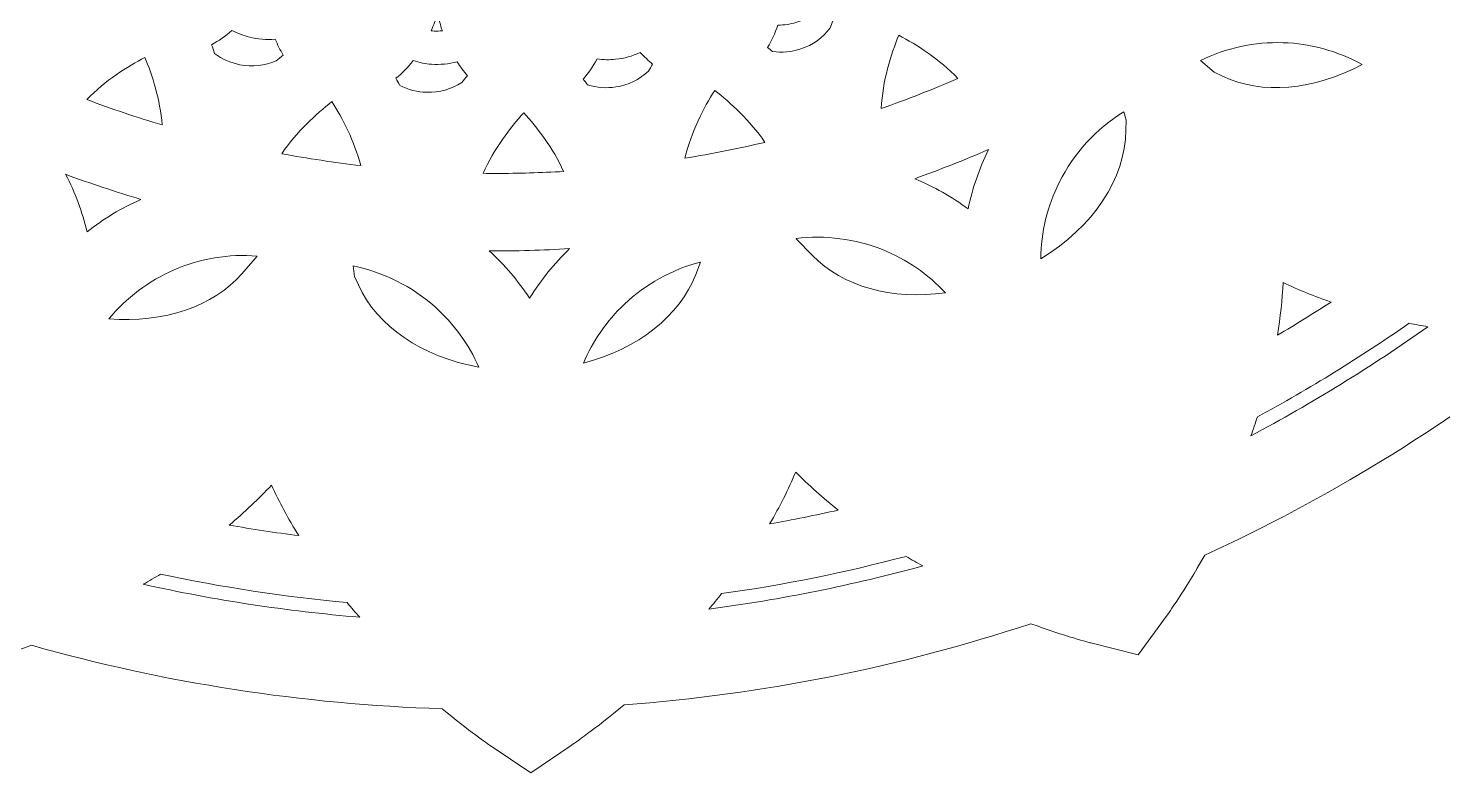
# Model space of a CAD drawing. Header units: millimetres. Extents: x 37 to 1687, y -819 to -120.
# Drawn here: x 949.2 to 1076.3, y -819.5 to -752.6 of the extents above; entities that cross this region are included whole.
import ezdxf

# ---------------------------------------------------------------- set-up
doc = ezdxf.new("R2010")
doc.units = ezdxf.units.MM
doc.header["$MEASUREMENT"] = 0
doc.layers.add('Layer 1', color=7, linetype='Continuous')

msp = doc.modelspace()

# ---------------------------------------------------------------- linework, layer by layer
at = {"layer": 'Layer 1', "lineweight": 0}
for points, knots in [([(1147.78, -681.49), (1147.62, -681.14), (1146.16, -677.98), (1143.47, -673.84), (1143.82, -669.6), (1144, -665.3), (1144, -661.04), (1144, -654.55), (1143.59, -648.01), (1142.78, -641.61), (1145.2, -637.79), (1146.55, -634.88), (1146.7, -634.56), (1146.7, -634.56), (1148.55, -630.5), (1148.55, -630.5), (1148.55, -630.5), (1145.41, -627.32), (1145.41, -627.32), (1145.15, -627.05), (1142.72, -624.62), (1138.9, -621.72), (1137.08, -614.89), (1134.76, -608.11), (1131.99, -601.58), (1130.51, -598.07), (1128.83, -594.5), (1127.02, -590.99), (1127.88, -586.87), (1128.13, -583.91), (1128.15, -583.58), (1128.15, -583.58), (1128.49, -579.15), (1128.49, -579.15), (1128.49, -579.15), (1124.47, -577.23), (1124.47, -577.23), (1124.35, -577.18), (1121.46, -575.81), (1117.07, -574.39), (1111.82, -566.79), (1105.83, -559.6), (1099.26, -553.03), (1097.71, -551.48), (1096.09, -549.93), (1094.45, -548.42), (1093.83, -544.55), (1093.11, -542.04), (1093.08, -541.93), (1093.08, -541.93), (1091.87, -537.69), (1091.87, -537.69), (1091.87, -537.69), (1087.46, -537.25), (1087.46, -537.25), (1087.09, -537.21), (1085.08, -537.04), (1082.12, -537.04), (1081.59, -537.04), (1081.04, -537.04), (1080.49, -537.05), (1071.24, -530.38), (1061.22, -524.74), (1050.71, -520.3), (1050.11, -520.04), (1049.47, -519.78), (1048.79, -519.5), (1047.09, -516.55), (1045.77, -514.74), (1045.72, -514.67), (1045.72, -514.67), (1043.13, -511.11), (1043.13, -511.11), (1043.13, -511.11), (1038.86, -512.19), (1038.86, -512.19), (1038.77, -512.21), (1036.44, -512.8), (1033.02, -514.07), (1021.07, -510.68), (1008.65, -508.76), (996.11, -508.37), (993.7, -506.37), (991.98, -505.2), (991.79, -505.07), (991.79, -505.07), (988.15, -502.61), (988.15, -502.61), (988.15, -502.61), (984.51, -505.07), (984.51, -505.07), (984.3, -505.21), (982.38, -506.52), (979.77, -508.72), (967.3, -509.64), (955, -512.09), (943.2, -516), (940.16, -514.89), (938.04, -514.34), (937.81, -514.28), (937.81, -514.28), (933.54, -513.21), (933.54, -513.21), (933.54, -513.21), (930.95, -516.77), (930.95, -516.77), (930.79, -516.99), (929.35, -519), (927.56, -522.16), (916.62, -527.18), (906.27, -533.52), (896.8, -540.99), (896.37, -540.98), (895.99, -540.98), (895.63, -540.98), (892.49, -540.98), (890.37, -541.18), (890.28, -541.19), (890.28, -541.19), (885.88, -541.63), (885.88, -541.63), (885.88, -541.63), (884.67, -545.87), (884.67, -545.87), (884.63, -545.99), (883.83, -548.83), (883.19, -553.08), (875.08, -561.2), (867.9, -570.21), (861.83, -579.86), (857.69, -581.23), (855.04, -582.49), (854.93, -582.54), (854.93, -582.54), (850.91, -584.46), (850.91, -584.46), (850.91, -584.46), (851.25, -588.88), (851.25, -588.88), (851.26, -589.03), (851.52, -592.38), (852.54, -597.02), (851.78, -598.65), (851.12, -600.14), (850.51, -601.58), (846.88, -610.15), (844.04, -619.08), (842.05, -628.13), (838.49, -630.88), (836.25, -633.11), (836.01, -633.36), (836.01, -633.36), (832.87, -636.54), (832.87, -636.54), (832.87, -636.54), (834.72, -640.6), (834.72, -640.6), (834.88, -640.95), (836.36, -644.12), (839.03, -648.25), (838.68, -652.48), (838.5, -656.79), (838.5, -661.04), (838.5, -667.54), (838.91, -674.08), (839.72, -680.48), (837.29, -684.31), (835.95, -687.2), (835.8, -687.53), (835.8, -687.53), (833.95, -691.58), (833.95, -691.58), (833.95, -691.58), (837.08, -694.76), (837.08, -694.76), (837.35, -695.03), (839.76, -697.44), (843.6, -700.36), (845.42, -707.2), (847.74, -713.97), (850.51, -720.5), (851.99, -724.02), (853.67, -727.58), (855.48, -731.1), (854.59, -735.4), (854.36, -738.38), (854.35, -738.51), (854.35, -738.51), (854.01, -742.94), (854.01, -742.94), (854.01, -742.94), (858.03, -744.85), (858.03, -744.85), (858.15, -744.91), (861.02, -746.27), (865.43, -747.69), (870.68, -755.3), (876.67, -762.48), (883.24, -769.05), (884.78, -770.6), (886.4, -772.15), (888.05, -773.66), (888.65, -777.4), (889.34, -779.88), (889.42, -780.15), (889.42, -780.15), (890.63, -784.4), (890.63, -784.4), (890.63, -784.4), (895.03, -784.83), (895.03, -784.83), (895.25, -784.86), (897.29, -785.05), (900.38, -785.05), (900.91, -785.05), (901.46, -785.04), (902.01, -785.03), (911.26, -791.7), (921.28, -797.34), (931.79, -801.79), (932.38, -802.04), (933.02, -802.3), (933.71, -802.58), (935.35, -805.42), (936.64, -807.22), (936.78, -807.42), (936.78, -807.42), (939.37, -810.98), (939.37, -810.98), (939.37, -810.98), (943.64, -809.9), (943.64, -809.9), (943.74, -809.87), (946.08, -809.28), (949.48, -808.02), (961.43, -811.41), (973.85, -813.33), (986.39, -813.72), (988.79, -815.72), (990.52, -816.89), (990.71, -817.02), (990.71, -817.02), (994.35, -819.47), (994.35, -819.47), (994.35, -819.47), (997.99, -817.02), (997.99, -817.02), (998.21, -816.87), (1000.13, -815.56), (1002.74, -813.37), (1015.2, -812.45), (1027.5, -810), (1039.3, -806.08), (1042.44, -807.23), (1044.6, -807.78), (1044.69, -807.8), (1044.69, -807.8), (1048.96, -808.88), (1048.96, -808.88), (1048.96, -808.88), (1051.55, -805.32), (1051.55, -805.32), (1051.61, -805.23), (1053.11, -803.17), (1054.94, -799.92), (1065.89, -794.9), (1076.23, -788.57), (1085.71, -781.1), (1086.12, -781.1), (1086.51, -781.11), (1086.87, -781.11), (1090.03, -781.11), (1092.13, -780.9), (1092.22, -780.89), (1092.22, -780.89), (1096.62, -780.46), (1096.62, -780.46), (1096.62, -780.46), (1097.83, -776.21), (1097.83, -776.21), (1097.87, -776.09), (1098.67, -773.25), (1099.31, -769.01), (1107.42, -760.89), (1114.6, -751.88), (1120.67, -742.22), (1124.66, -740.9), (1127.28, -739.68), (1127.57, -739.54), (1127.57, -739.54), (1131.59, -737.63), (1131.59, -737.63), (1131.59, -737.63), (1131.26, -733.2), (1131.26, -733.2), (1131.24, -733.06), (1130.97, -729.66), (1129.96, -725.07), (1130.72, -723.44), (1131.38, -721.94), (1131.99, -720.5), (1135.62, -711.93), (1138.46, -703), (1140.45, -693.96), (1144.03, -691.2), (1146.25, -688.97), (1146.49, -688.72), (1146.49, -688.72), (1149.63, -685.55), (1149.63, -685.55), (1149.63, -685.55), (1147.78, -681.49), (1147.78, -681.49)], [0, 0, 0, 0, 1, 1, 1, 2, 2, 2, 3, 3, 3, 4, 4, 4, 5, 5, 5, 6, 6, 6, 7, 7, 7, 8, 8, 8, 9, 9, 9, 10, 10, 10, 11, 11, 11, 12, 12, 12, 13, 13, 13, 14, 14, 14, 15, 15, 15, 16, 16, 16, 17, 17, 17, 18, 18, 18, 19, 19, 19, 20, 20, 20, 21, 21, 21, 22, 22, 22, 23, 23, 23, 24, 24, 24, 25, 25, 25, 26, 26, 26, 27, 27, 27, 28, 28, 28, 29, 29, 29, 30, 30, 30, 31, 31, 31, 32, 32, 32, 33, 33, 33, 34, 34, 34, 35, 35, 35, 36, 36, 36, 37, 37, 37, 38, 38, 38, 39, 39, 39, 40, 40, 40, 41, 41, 41, 42, 42, 42, 43, 43, 43, 44, 44, 44, 45, 45, 45, 46, 46, 46, 47, 47, 47, 48, 48, 48, 49, 49, 49, 50, 50, 50, 51, 51, 51, 52, 52, 52, 53, 53, 53, 54, 54, 54, 55, 55, 55, 56, 56, 56, 57, 57, 57, 58, 58, 58, 59, 59, 59, 60, 60, 60, 61, 61, 61, 62, 62, 62, 63, 63, 63, 64, 64, 64, 65, 65, 65, 66, 66, 66, 67, 67, 67, 68, 68, 68, 69, 69, 69, 70, 70, 70, 71, 71, 71, 72, 72, 72, 73, 73, 73, 74, 74, 74, 75, 75, 75, 76, 76, 76, 77, 77, 77, 78, 78, 78, 79, 79, 79, 80, 80, 80, 81, 81, 81, 82, 82, 82, 83, 83, 83, 84, 84, 84, 85, 85, 85, 86, 86, 86, 87, 87, 87, 88, 88, 88, 89, 89, 89, 90, 90, 90, 91, 91, 91, 92, 92, 92, 93, 93, 93, 94, 94, 94, 95, 95, 95, 96, 96, 96, 97, 97, 97, 98, 98, 98, 99, 99, 99, 100, 100, 100, 101, 101, 101, 102, 102, 102, 103, 103, 103, 104, 104, 104, 104]), ([(985.41, -752.79), (985.62, -752.3), (985.81, -751.79), (985.98, -751.27), (986.1, -751.79), (986.24, -752.3), (986.41, -752.8), (986.16, -752.83), (985.91, -752.83), (985.66, -752.82), (985.58, -752.81), (985.49, -752.8), (985.41, -752.79)], [0, 0, 0, 0, 1, 1, 1, 2, 2, 2, 3, 3, 3, 4, 4, 4, 4]), ([(1016.08, -754.67), (1015.94, -754.54), (1015.79, -754.41), (1015.65, -754.29), (1016.01, -753.7), (1016.32, -753.03), (1016.56, -752.3), (1017.12, -752.29), (1017.67, -752.2), (1018.19, -752.05), (1018.93, -751.84), (1019.63, -751.51), (1020.27, -751.07), (1020.68, -751.38), (1021.09, -751.66), (1021.51, -751.9), (1021.43, -752.12), (1021.35, -752.33), (1021.27, -752.55), (1020.6, -753.43), (1019.69, -754.08), (1018.64, -754.43), (1017.82, -754.71), (1016.94, -754.79), (1016.08, -754.67)], [0, 0, 0, 0, 1, 1, 1, 2, 2, 2, 3, 3, 3, 4, 4, 4, 5, 5, 5, 6, 6, 6, 7, 7, 7, 8, 8, 8, 8]), ([(967.5, -752.76), (968.01, -753.03), (968.53, -753.24), (969.08, -753.37), (969.82, -753.56), (970.6, -753.62), (971.38, -753.55), (971.6, -754.06), (971.84, -754.54), (972.1, -754.99), (971.88, -755.17), (971.67, -755.35), (971.48, -755.51), (970.44, -755.96), (969.31, -756.07), (968.2, -755.85), (967.39, -755.69), (966.61, -755.34), (965.94, -754.84), (965.86, -754.58), (965.77, -754.31), (965.67, -754.05), (966.3, -753.71), (966.92, -753.28), (967.5, -752.76)], [0, 0, 0, 0, 1, 1, 1, 2, 2, 2, 3, 3, 3, 4, 4, 4, 5, 5, 5, 6, 6, 6, 7, 7, 7, 8, 8, 8, 8]), ([(1027.44, -753.2), (1029.05, -754.05), (1031.09, -755.34), (1032.75, -757.09), (1030.49, -758.06), (1028.18, -758.97), (1025.86, -759.78), (1025.98, -757.31), (1026.73, -754.94), (1027.44, -753.2)], [0, 0, 0, 0, 1, 1, 1, 2, 2, 2, 3, 3, 3, 3]), ([(1055.79, -756.52), (1055.79, -756.52), (1054.57, -755.46), (1054.57, -755.46), (1056.86, -754.34), (1059.41, -753.79), (1061.98, -753.87), (1064.46, -753.95), (1066.91, -754.63), (1069.1, -755.84), (1064.7, -758.17), (1060.05, -758.57), (1056.54, -756.88), (1056.54, -756.88), (1055.79, -756.52), (1055.79, -756.52)], [0, 0, 0, 0, 1, 1, 1, 2, 2, 2, 3, 3, 3, 4, 4, 4, 5, 5, 5, 5]), ([(959.67, -755.19), (960.33, -756.78), (961.03, -758.96), (961.23, -761.26), (958.95, -760.58), (956.67, -759.82), (954.45, -758.98), (956.1, -757.28), (958.1, -756.02), (959.67, -755.19)], [0, 0, 0, 0, 1, 1, 1, 2, 2, 2, 3, 3, 3, 3]), ([(1000.32, -755.33), (1000.88, -755.41), (1001.43, -755.42), (1001.98, -755.36), (1002.75, -755.29), (1003.49, -755.08), (1004.2, -754.75), (1004.56, -755.13), (1004.93, -755.49), (1005.31, -755.8), (1005.18, -756.01), (1005.06, -756.22), (1004.94, -756.44), (1004.12, -757.19), (1003.11, -757.68), (1002, -757.85), (1002, -757.85), (1002, -757.85), (1002, -757.85), (1001.16, -757.98), (1000.28, -757.91), (999.47, -757.65), (999.34, -757.48), (999.2, -757.32), (999.06, -757.15), (999.53, -756.62), (999.95, -756.01), (1000.32, -755.33)], [0, 0, 0, 0, 1, 1, 1, 2, 2, 2, 3, 3, 3, 4, 4, 4, 5, 5, 5, 6, 6, 6, 7, 7, 7, 8, 8, 8, 9, 9, 9, 9]), ([(983.8, -755.48), (984.34, -755.66), (984.89, -755.77), (985.44, -755.81), (986.21, -755.86), (986.98, -755.79), (987.74, -755.59), (988.03, -756.04), (988.34, -756.46), (988.67, -756.84), (988.48, -757.06), (988.32, -757.25), (988.17, -757.44), (987.23, -758.05), (986.14, -758.36), (985.01, -758.33), (984.17, -758.31), (983.34, -758.09), (982.58, -757.71), (982.47, -757.49), (982.35, -757.28), (982.23, -757.07), (982.79, -756.62), (983.31, -756.09), (983.8, -755.48)], [0, 0, 0, 0, 1, 1, 1, 2, 2, 2, 3, 3, 3, 4, 4, 4, 5, 5, 5, 6, 6, 6, 7, 7, 7, 8, 8, 8, 8]), ([(1010.89, -758.16), (1012.3, -759.25), (1014.07, -760.85), (1015.4, -762.83), (1013.03, -763.38), (1010.62, -763.86), (1008.22, -764.25), (1008.78, -761.88), (1009.91, -759.71), (1010.89, -758.16)], [0, 0, 0, 0, 1, 1, 1, 2, 2, 2, 3, 3, 3, 3]), ([(971.97, -763.85), (973.3, -761.87), (975.07, -760.27), (976.49, -759.17), (977.41, -760.63), (978.49, -762.67), (979.08, -764.92), (976.7, -764.64), (974.32, -764.28), (971.97, -763.85)], [0, 0, 0, 0, 1, 1, 1, 2, 2, 2, 3, 3, 3, 3]), ([(993.73, -760.17), (994.91, -761.47), (996.34, -763.31), (997.31, -765.44), (995.27, -765.56), (993.23, -765.62), (991.25, -765.62), (990.87, -765.62), (990.48, -765.62), (990.08, -765.61), (991.04, -763.41), (992.52, -761.51), (993.73, -760.17)], [0, 0, 0, 0, 1, 1, 1, 2, 2, 2, 3, 3, 3, 4, 4, 4, 4]), ([(1047.85, -761.74), (1047.79, -766.11), (1044.95, -770.38), (1040.2, -773.3), (1040.22, -770.92), (1040.79, -768.56), (1041.86, -766.42), (1043.15, -763.83), (1045.2, -761.6), (1047.67, -760.07), (1047.67, -760.07), (1047.87, -760.84), (1047.87, -760.84), (1047.87, -760.84), (1047.85, -761.74), (1047.85, -761.74)], [0, 0, 0, 0, 1, 1, 1, 2, 2, 2, 3, 3, 3, 4, 4, 4, 5, 5, 5, 5]), ([(1033.67, -768.81), (1032.2, -767.72), (1030.59, -766.81), (1028.87, -766.09), (1031.11, -765.29), (1033.33, -764.42), (1035.5, -763.48), (1034.67, -765.19), (1034.05, -766.98), (1033.67, -768.81)], [0, 0, 0, 0, 1, 1, 1, 2, 2, 2, 3, 3, 3, 3]), ([(952.55, -765.7), (954.77, -766.52), (957.04, -767.27), (959.32, -767.95), (957.58, -768.72), (955.95, -769.7), (954.47, -770.87), (954.05, -769.08), (953.4, -767.35), (952.55, -765.7)], [0, 0, 0, 0, 1, 1, 1, 2, 2, 2, 3, 3, 3, 3]), ([(1019.69, -773), (1019.69, -773), (1018.21, -771.49), (1018.21, -771.49), (1018.21, -771.49), (1018.2, -771.46), (1018.2, -771.46), (1020.81, -771.15), (1023.54, -771.5), (1025.96, -772.46), (1028.12, -773.33), (1030.07, -774.67), (1031.64, -776.35), (1026.75, -777.01), (1022.43, -775.8), (1019.69, -773)], [0, 0, 0, 0, 1, 1, 1, 2, 2, 2, 3, 3, 3, 4, 4, 4, 5, 5, 5, 5]), ([(956.43, -778.7), (958.01, -776.79), (960.02, -775.28), (962.29, -774.29), (962.29, -774.29), (962.29, -774.29), (962.29, -774.29), (964.65, -773.27), (967.22, -772.84), (969.76, -773.04), (969.76, -773.04), (968.39, -774.63), (968.39, -774.63), (965.83, -777.59), (961.41, -779.08), (956.43, -778.7)], [0, 0, 0, 0, 1, 1, 1, 2, 2, 2, 3, 3, 3, 4, 4, 4, 5, 5, 5, 5]), ([(994.25, -776.82), (993.23, -775.27), (992.01, -773.85), (990.62, -772.58), (993.03, -772.59), (995.43, -772.53), (997.85, -772.38), (996.46, -773.72), (995.25, -775.21), (994.25, -776.82)], [0, 0, 0, 0, 1, 1, 1, 2, 2, 2, 3, 3, 3, 3]), ([(978.86, -775.64), (978.86, -775.64), (978.52, -774.89), (978.52, -774.89), (978.52, -774.89), (978.38, -773.93), (978.38, -773.93), (981.1, -774.48), (983.7, -775.78), (985.76, -777.62), (987.44, -779.12), (988.79, -780.98), (989.69, -783.03), (984.56, -782.09), (980.55, -779.36), (978.86, -775.64)], [0, 0, 0, 0, 1, 1, 1, 2, 2, 2, 3, 3, 3, 4, 4, 4, 5, 5, 5, 5]), ([(1009.18, -774.69), (1007.75, -778.44), (1004.02, -781.37), (999.09, -782.67), (999.93, -780.69), (1001.19, -778.87), (1002.77, -777.37), (1004.66, -775.58), (1007.05, -774.25), (1009.6, -773.58), (1009.6, -773.58), (1009.18, -774.69), (1009.18, -774.69)], [0, 0, 0, 0, 1, 1, 1, 2, 2, 2, 3, 3, 3, 4, 4, 4, 4]), ([(1066.3, -777.18), (1064.73, -778.19), (1063.12, -779.19), (1061.48, -780.16), (1061.74, -778.54), (1061.91, -776.96), (1061.98, -775.42), (1063.34, -776.07), (1064.79, -776.66), (1066.3, -777.18)], [0, 0, 0, 0, 1, 1, 1, 2, 2, 2, 3, 3, 3, 3]), ([(1059.09, -789.19), (1059.3, -788.63), (1059.49, -788.06), (1059.67, -787.5), (1064.36, -784.96), (1068.95, -782.13), (1073.32, -779.08), (1073.88, -779.19), (1074.44, -779.3), (1075, -779.39), (1069.92, -782.99), (1064.58, -786.28), (1059.09, -789.19)], [0, 0, 0, 0, 1, 1, 1, 2, 2, 2, 3, 3, 3, 4, 4, 4, 4]), ([(1018.17, -792.46), (1019.33, -793.63), (1020.62, -794.77), (1022, -795.87), (1019.96, -796.33), (1017.89, -796.75), (1015.83, -797.12), (1016.74, -795.56), (1017.52, -794), (1018.17, -792.46)], [0, 0, 0, 0, 1, 1, 1, 2, 2, 2, 3, 3, 3, 3]), ([(971.05, -793.63), (971.74, -795.14), (972.56, -796.65), (973.5, -798.17), (971.41, -797.9), (969.31, -797.58), (967.25, -797.22), (968.63, -796.07), (969.9, -794.87), (971.05, -793.63)], [0, 0, 0, 0, 1, 1, 1, 2, 2, 2, 3, 3, 3, 3]), ([(1010.37, -804.77), (1010.76, -804.31), (1011.14, -803.85), (1011.51, -803.38), (1017.08, -802.6), (1022.66, -801.47), (1028.09, -800.03), (1028.59, -800.33), (1029.09, -800.61), (1029.6, -800.89), (1023.31, -802.61), (1016.85, -803.91), (1010.37, -804.77)], [0, 0, 0, 0, 1, 1, 1, 2, 2, 2, 3, 3, 3, 4, 4, 4, 4]), ([(959.53, -802.54), (960.05, -802.24), (960.57, -801.94), (961.08, -801.63), (966.58, -802.8), (972.22, -803.66), (977.85, -804.18), (978.21, -804.62), (978.59, -805.06), (978.98, -805.5), (972.44, -804.95), (965.91, -803.96), (959.53, -802.54)], [0, 0, 0, 0, 1, 1, 1, 2, 2, 2, 3, 3, 3, 4, 4, 4, 4])]:
    msp.add_open_spline(points, degree=3, knots=knots, dxfattribs=at)

doc.saveas('drawing.dxf')
